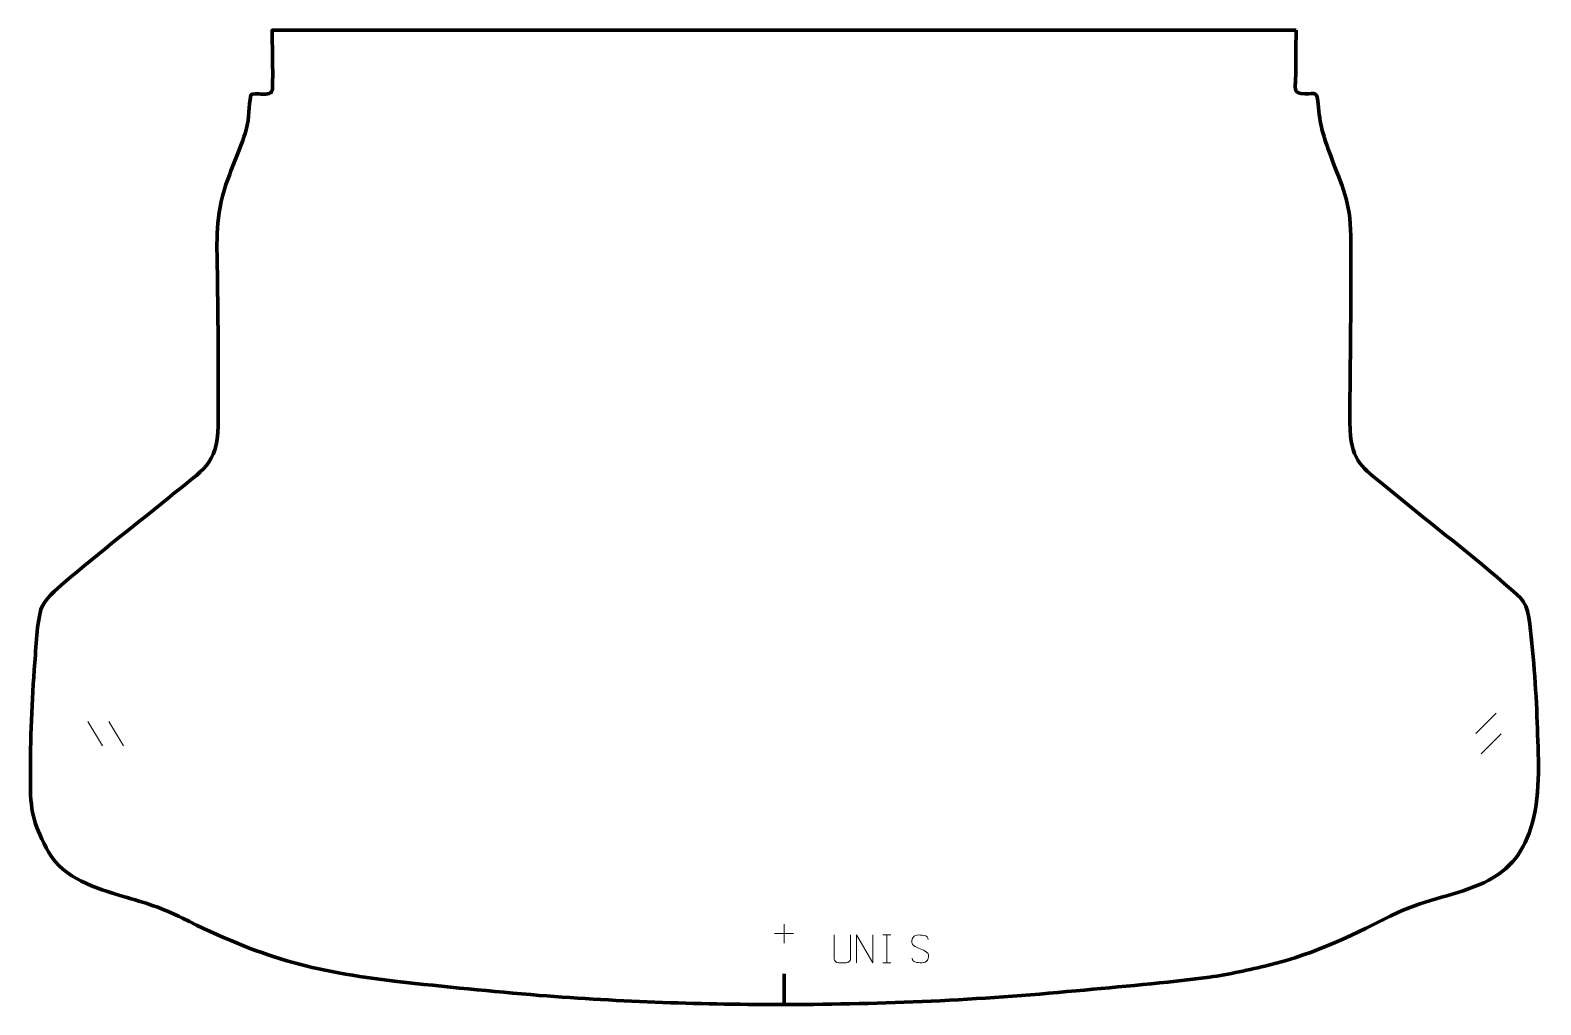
# Model space of a CAD drawing. Header units: millimetres. Extents: x 1090 to 2447, y 67 to 942.
import ezdxf

# ---------------------------------------------------------------- set-up
doc = ezdxf.new("R2010")
doc.units = ezdxf.units.MM
doc.header["$MEASUREMENT"] = 0
doc.layers.add('layer 2', color=7, linetype='Continuous')
doc.layers.add('layer 3', color=7, linetype='Continuous')

msp = doc.modelspace()

# ---------------------------------------------------------------- linework, layer by layer
at = {"layer": 'layer 2', "color": 142, "lineweight": 9}
for points in [[(2388.6634, 310.4512), (2388.6634, 310.4512), (2406.7095, 328.4973), (2406.7095, 328.4973)], [(2388.6634, 310.4512), (2388.6634, 310.4512), (2406.7095, 328.4973), (2406.7095, 328.4973)], [(1141.6736, 321.251), (1141.6736, 321.251), (1154.8335, 299.3846), (1154.8335, 299.3846)], [(1141.6736, 321.251), (1141.6736, 321.251), (1154.8335, 299.3846), (1154.8335, 299.3846)], [(1160.5444, 321.251), (1160.5444, 321.251), (1173.7044, 299.3846), (1173.7044, 299.3846)], [(1160.5444, 321.251), (1160.5444, 321.251), (1173.7044, 299.3846), (1173.7044, 299.3846)], [(2393.2155, 292.1376), (2393.2155, 292.1376), (2411.2616, 310.1837), (2411.2616, 310.1837)], [(2393.2155, 292.1376), (2393.2155, 292.1376), (2411.2616, 310.1837), (2411.2616, 310.1837)], [(1767.0363, 139.327), (1767.0363, 139.327), (1767.0363, 122.1742), (1767.0363, 122.1742)], [(1758.4599, 130.7506), (1758.4599, 130.7506), (1775.6127, 130.7506), (1775.6127, 130.7506)], [(1855.7583, 129.4728), (1855.7583, 129.4728), (1862.9264, 129.4728), (1862.9264, 129.4728)], [(1859.3423, 129.4728), (1859.3423, 129.4728), (1859.3423, 104.5193), (1859.3423, 104.5193)], [(1855.7583, 104.5193), (1855.7583, 104.5193), (1862.9264, 104.5193), (1862.9264, 104.5193)]]:
    msp.add_open_spline(points, degree=3, dxfattribs=at)
for points, knots in [([(1826.6695, 129.477), (1826.6691, 123.9375), (1826.7649, 113.7357), (1826.7653, 108.1953), (1826.7653, 108.1953), (1826.6255, 105.9558), (1824.9483, 104.5296), (1822.8006, 104.5191), (1822.8006, 104.5191), (1820.4687, 104.5195), (1818.1368, 104.5195), (1815.8053, 104.5191), (1815.8053, 104.5191), (1813.8803, 104.4176), (1811.9082, 106.2341), (1811.9194, 108.1786), (1811.9194, 108.1786), (1811.9197, 113.7405), (1812.0151, 123.9159), (1812.0147, 129.477)], [0, 0, 0, 0, 0.166666667, 0.166666667, 0.166666667, 0.166666667, 0.333333333, 0.333333333, 0.333333333, 0.333333333, 0.5, 0.5, 0.5, 0.5, 0.666666667, 0.666666667, 0.666666667, 0.666666667, 1, 1, 1, 1]), ([(1832.0149, 104.5193), (1832.0149, 104.5193), (1832.0149, 129.4728), (1832.0149, 129.4728), (1832.0149, 129.4728), (1832.0149, 129.4728), (1846.6697, 104.5193), (1846.6697, 104.5193), (1846.6697, 104.5193), (1846.6697, 104.5193), (1846.6697, 129.4728), (1846.6697, 129.4728)], [0, 0, 0, 0, 0.25, 0.25, 0.25, 0.25, 0.5, 0.5, 0.5, 0.5, 1, 1, 1, 1]), ([(1889.3478, 117.1699), (1885.0995, 118.6403), (1880.1914, 120.4361), (1882.1965, 125.9564), (1882.1965, 125.9564), (1883.7, 130.0963), (1888.9136, 129.7078), (1892.5172, 129.1067), (1892.5172, 129.1067), (1895.3778, 128.6295), (1896.2425, 127.4163), (1896.5531, 125.3322)], [0, 0, 0, 0, 0.25, 0.25, 0.25, 0.25, 0.5, 0.5, 0.5, 0.5, 1, 1, 1, 1]), ([(1889.3478, 117.1698), (1893.3664, 115.5231), (1898.3959, 113.6348), (1896.5619, 108.2745), (1896.5619, 108.2745), (1895.1021, 104.0081), (1890.1913, 104.2648), (1886.4652, 104.8195), (1886.4652, 104.8195), (1883.7152, 105.2293), (1882.4943, 106.4428), (1882.1163, 108.555)], [0, 0, 0, 0, 0.25, 0.25, 0.25, 0.25, 0.5, 0.5, 0.5, 0.5, 1, 1, 1, 1])]:
    msp.add_open_spline(points, degree=3, knots=knots, dxfattribs=at)
at = {"layer": 'layer 2', "color": 142, "lineweight": 158}
msp.add_open_spline([(1767.0057, 94.6851), (1767.0057, 94.6851), (1767.0669, 66.8161), (1767.0669, 66.8161)], degree=3, dxfattribs=at)
at = {"layer": 'layer 3', "color": 242, "lineweight": 158}
msp.add_open_spline([(2227.0408, 941.816), (2227.0408, 941.816), (1767.0669, 941.8159), (1767.0669, 941.8159), (1767.0669, 941.8159), (1767.0669, 941.8159), (1307.093, 941.816), (1307.093, 941.816), (1307.093, 941.816), (1307.1589, 934.4049), (1308.1838, 891.308), (1307.1791, 887.7418), (1307.1791, 887.7418), (1306.0911, 883.8802), (1300.5703, 884.5332), (1297.1899, 884.5465), (1297.1899, 884.5465), (1295.6505, 884.5747), (1288.7832, 884.9118), (1288.0663, 883.7321), (1288.0663, 883.7321), (1285.6358, 872.8226), (1287.1196, 863.9615), (1283.7761, 852.3638), (1283.7761, 852.3638), (1278.5786, 835.1732), (1271.3188, 819.9056), (1265.6281, 803.2038), (1265.6281, 803.2038), (1256.0042, 774.9583), (1257.4338, 753.1992), (1257.9165, 724.0952), (1257.9165, 724.0952), (1258.6371, 678.3921), (1258.9086, 632.3344), (1258.6291, 586.6275), (1258.6291, 586.6275), (1257.4862, 551.2004), (1244.5592, 547.0333), (1219.5047, 526.3579), (1219.5047, 526.3579), (1186.6363, 499.2969), (1152.2213, 473.2957), (1120.0151, 445.5863), (1120.0151, 445.5863), (1113.2859, 439.7966), (1102.1026, 430.4669), (1099.439, 421.8223), (1099.439, 421.8223), (1095.2464, 405.964), (1094.8259, 384.2845), (1093.4714, 367.5325), (1093.4714, 367.5325), (1090.7526, 333.212), (1089.7763, 298.449), (1089.9176, 264.0235), (1089.9176, 264.0235), (1090.0236, 238.2244), (1094.157, 226.3833), (1106.3844, 203.522), (1106.3844, 203.522), (1120.3078, 180.1327), (1148.5216, 171.3541), (1173.2412, 164.1084), (1173.2412, 164.1084), (1193.1272, 158.2997), (1207.7237, 154.1472), (1226.4623, 144.6372), (1226.4623, 144.6372), (1295.7908, 109.8087), (1343.0327, 96.48), (1419.6029, 87.752), (1419.6029, 87.752), (1461.8281, 82.9591), (1504.7685, 78.7905), (1547.1212, 75.2676), (1547.1212, 75.2676), (1620.3159, 69.3738), (1695.5436, 66.989), (1768.9835, 67.0396), (1768.9835, 67.0396), (1856.6841, 67.1978), (1942.0701, 70.9642), (2029.3856, 79.3547), (2029.3856, 79.3547), (2069.1461, 83.1711), (2109.6185, 86.4068), (2149.1738, 91.648), (2149.1738, 91.648), (2166.5246, 94.0804), (2185.2507, 98.2693), (2202.3483, 102.3206), (2202.3483, 102.3206), (2246.0457, 113.1475), (2279.2589, 130.1267), (2319.0252, 150.001), (2319.0252, 150.001), (2344.0368, 161.3644), (2371.4143, 165.3396), (2395.8071, 176.4193), (2395.8071, 176.4193), (2421.0354, 189.1074), (2431.3654, 203.7859), (2439.5151, 230.4907), (2439.5151, 230.4907), (2446.8999, 257.3959), (2444.5896, 292.1516), (2443.689, 320.1464), (2443.689, 320.1464), (2442.5883, 351.1942), (2440.1761, 383.6745), (2436.2382, 414.4865), (2436.2382, 414.4865), (2433.658, 431.1392), (2425.7159, 434.7035), (2414.0393, 445.0482), (2414.0393, 445.0482), (2379.872, 475.1278), (2343.0424, 502.2218), (2308.1904, 531.6196), (2308.1904, 531.6196), (2290.7603, 545.9104), (2278.309, 552.8863), (2276.0551, 577.3669), (2276.0551, 577.3669), (2274.5967, 593.2084), (2275.5845, 609.9217), (2275.6692, 625.8687), (2275.6692, 625.8687), (2275.8524, 669.4887), (2276.6812, 713.4142), (2276.1881, 756.9973), (2276.1881, 756.9973), (2275.6009, 788.9787), (2268.8006, 800.5647), (2258.1642, 828.9334), (2258.1642, 828.9334), (2251.8153, 846.029), (2248.1693, 857.4625), (2246.8659, 875.8727), (2246.8659, 875.8727), (2245.8704, 889.9326), (2242.2098, 883.164), (2231.3309, 884.9369), (2231.3309, 884.9369), (2224.6451, 886.0265), (2226.4869, 891.4422), (2226.5912, 896.9789), (2226.5912, 896.9789), (2226.8726, 911.908), (2226.9208, 926.8818), (2227.0408, 941.816)], degree=3, knots=[0, 0, 0, 0, 0.025641026, 0.025641026, 0.025641026, 0.025641026, 0.051282051, 0.051282051, 0.051282051, 0.051282051, 0.076923077, 0.076923077, 0.076923077, 0.076923077, 0.102564103, 0.102564103, 0.102564103, 0.102564103, 0.128205128, 0.128205128, 0.128205128, 0.128205128, 0.153846154, 0.153846154, 0.153846154, 0.153846154, 0.179487179, 0.179487179, 0.179487179, 0.179487179, 0.205128205, 0.205128205, 0.205128205, 0.205128205, 0.230769231, 0.230769231, 0.230769231, 0.230769231, 0.256410256, 0.256410256, 0.256410256, 0.256410256, 0.282051282, 0.282051282, 0.282051282, 0.282051282, 0.307692308, 0.307692308, 0.307692308, 0.307692308, 0.333333333, 0.333333333, 0.333333333, 0.333333333, 0.358974359, 0.358974359, 0.358974359, 0.358974359, 0.384615385, 0.384615385, 0.384615385, 0.384615385, 0.41025641, 0.41025641, 0.41025641, 0.41025641, 0.435897436, 0.435897436, 0.435897436, 0.435897436, 0.461538462, 0.461538462, 0.461538462, 0.461538462, 0.487179487, 0.487179487, 0.487179487, 0.487179487, 0.512820513, 0.512820513, 0.512820513, 0.512820513, 0.538461538, 0.538461538, 0.538461538, 0.538461538, 0.564102564, 0.564102564, 0.564102564, 0.564102564, 0.58974359, 0.58974359, 0.58974359, 0.58974359, 0.615384615, 0.615384615, 0.615384615, 0.615384615, 0.641025641, 0.641025641, 0.641025641, 0.641025641, 0.666666667, 0.666666667, 0.666666667, 0.666666667, 0.692307692, 0.692307692, 0.692307692, 0.692307692, 0.717948718, 0.717948718, 0.717948718, 0.717948718, 0.743589744, 0.743589744, 0.743589744, 0.743589744, 0.769230769, 0.769230769, 0.769230769, 0.769230769, 0.794871795, 0.794871795, 0.794871795, 0.794871795, 0.820512821, 0.820512821, 0.820512821, 0.820512821, 0.846153846, 0.846153846, 0.846153846, 0.846153846, 0.871794872, 0.871794872, 0.871794872, 0.871794872, 0.897435897, 0.897435897, 0.897435897, 0.897435897, 0.923076923, 0.923076923, 0.923076923, 0.923076923, 0.948717949, 0.948717949, 0.948717949, 0.948717949, 1, 1, 1, 1], dxfattribs=at)

doc.saveas('drawing.dxf')
